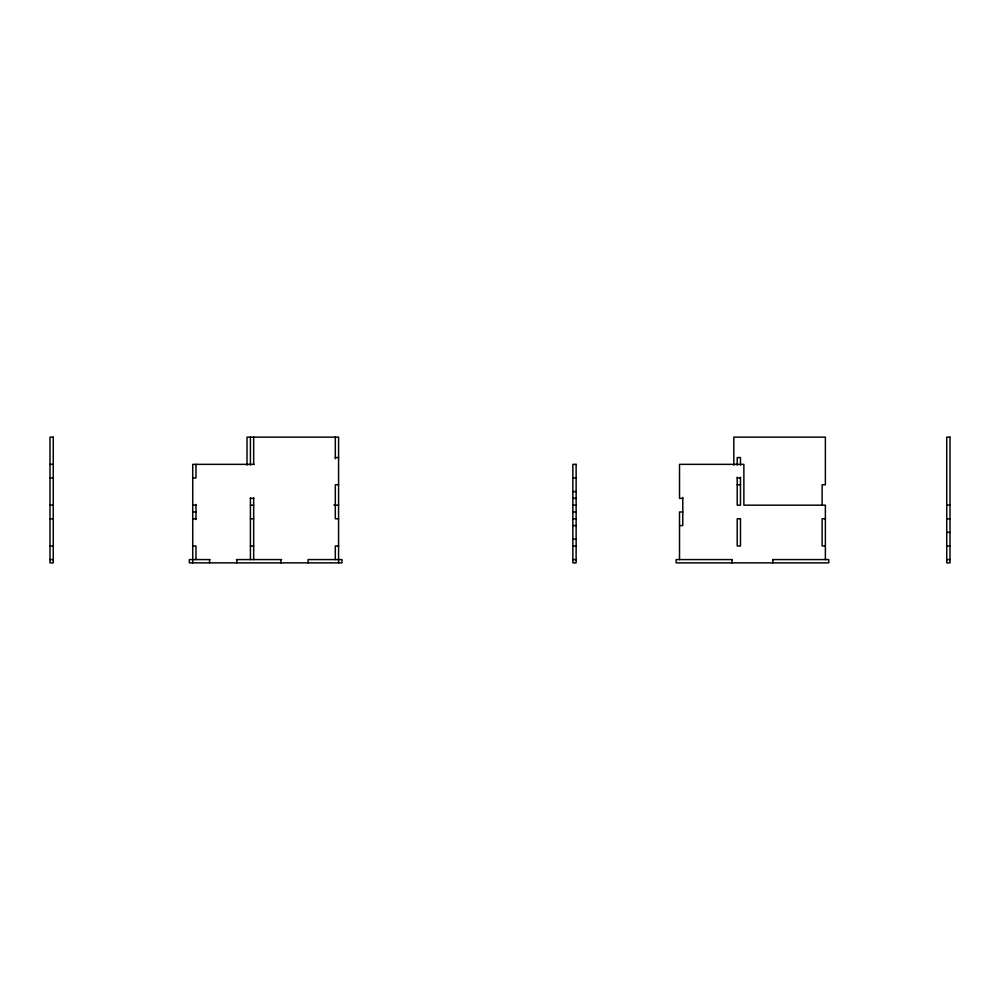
<?xml version="1.0" encoding="UTF-8"?>
<svg xmlns="http://www.w3.org/2000/svg" width="1000" height="1000" viewBox="0 0 1000 1000"><rect width="100%" height="100%" fill="white"/><g stroke="black" fill="none" stroke-linecap="round" stroke-linejoin="round"><path stroke-width="1.5" d="M335.3 457.55L338.575 457.55M50 464.35L53.263 464.35M254.013 464.35L192.725 464.35L192.725 562.863M50 477.962L53.263 477.962M192.725 477.962L195.987 477.962L195.987 464.35M572.863 477.962L576.125 477.962M737.212 477.962L740.475 477.962M338.575 484.762L335.3 484.762L335.3 518.775L338.575 518.775M737.212 484.762L740.475 484.762M572.863 491.562L576.125 491.562M250.413 498.363L253.675 498.363M572.863 498.363L576.125 498.363M682.788 498.363L679.525 498.363L679.525 464.35L743.875 464.35L743.875 505.175L825.375 505.175L825.375 559.587M50 505.175L53.263 505.175M192.725 505.175L195.987 505.175M250.413 505.175L253.675 505.175M333.963 505.175L338.575 505.175M572.863 505.175L576.125 505.175M946.737 505.175L950 505.175M192.725 511.975L195.987 511.975M572.863 511.975L576.125 511.975M682.788 511.975L679.525 511.975L679.525 559.587M50 518.775L53.263 518.775M192.725 518.775L195.987 518.775M250.413 518.775L253.675 518.775M572.863 518.775L576.125 518.775M825.375 518.775L822.113 518.775L822.113 545.988L825.375 545.988M946.737 518.775L950 518.775M572.863 525.575L576.125 525.575M679.525 525.575L682.788 525.575L682.788 497.4M946.737 532.375L950 532.375M572.863 539.188L576.125 539.188M50 545.988L53.263 545.988M192.725 545.988L195.987 545.988L195.987 559.587M250.413 545.988L253.675 545.988M338.575 545.988L335.3 545.988L335.3 559.587M572.863 545.988L576.125 545.988M946.737 545.988L950 545.988M50 559.587L53.263 559.587M209.875 559.587L189.325 559.587L189.325 562.863L341.975 562.863L341.975 559.587L308.1 559.587L308.1 562.863M236.375 559.587L281.588 559.587M572.863 559.587L576.125 559.587M732.2 559.587L676.125 559.587L676.125 562.863L828.775 562.863L828.775 559.587L772.7 559.587M946.737 559.587L950 559.587M822.113 504.862L822.113 484.762L825.375 484.762L825.375 437.137L733.812 437.137L733.812 465.125M772.862 559.587L772.862 562.863M740.475 465.112L740.475 457.55L737.212 457.55L737.212 465.112M740.475 477.2L740.475 505.175L737.212 505.175L737.212 477.2M732.038 559.587L732.038 562.863M338.575 562.863L338.575 437.137L247.013 437.137L247.013 465.125M335.3 437.137L335.3 458.787M280.887 559.587L280.887 562.863M253.675 437.137L253.675 464.35M253.675 497.612L253.675 559.587M250.413 437.137L250.413 465.112M250.413 497.612L250.413 559.587M236.8 559.587L236.8 562.863M209.587 559.587L209.587 562.863M195.987 504.412L195.987 519.538M53.263 437.137L50 437.137L50 562.863L53.263 562.863L53.263 437.137M950 437.137L946.737 437.137L946.737 562.863L950 562.863L950 437.137M576.125 464.35L572.863 464.35L572.863 562.863L576.125 562.863L576.125 464.35M740.475 518.775L737.212 518.775L737.212 545.988L740.475 545.988L740.475 518.775"/></g></svg>
